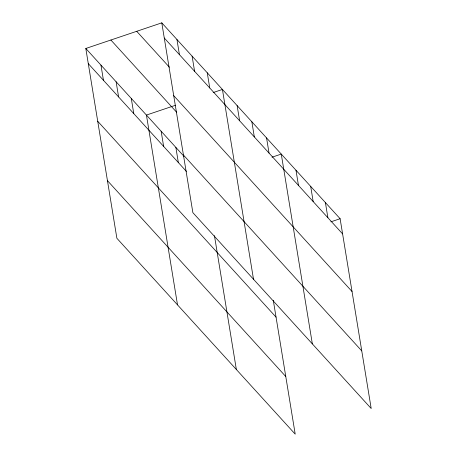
<?xml version="1.0" encoding="UTF-8"?>
<svg xmlns="http://www.w3.org/2000/svg" width="457" height="457" viewBox="0 0 457 457"><rect width="100%" height="100%" fill="white"/><g stroke="black" fill="none" stroke-linecap="round" stroke-linejoin="round"><path stroke-width="0.69" d="M273.286 300.278L295.211 434.15L116.883 238.28L85.802 48.476L161.789 22.85L340.117 218.72L371.198 408.524L192.871 212.654L161.789 22.85M175.482 105.276L146.434 115.073L177.516 304.876M213.185 92.56L222.422 89.446L253.504 279.25M272.029 157.202L281.266 154.083L312.348 343.887M330.874 221.839L340.117 218.72M164.274 38.011L342.596 233.887M136.717 31.305L169.398 67.208M173.711 95.644L352.033 291.515M110.88 40.022L176.728 112.348M183.434 155.02L361.755 350.89M85.802 48.476L183.925 156.254M88.287 63.637L186.41 171.415M97.724 121.271L276.051 317.141M107.446 180.646L285.774 376.522M325.401 202.565L327.886 217.726M310.691 186.405L313.176 201.566M295.982 170.244L298.461 185.405M266.557 137.923L269.042 153.089M251.847 121.768L254.326 136.929M237.132 105.607L239.617 120.768M207.261 72.8L209.746 87.961M192.106 56.148L194.591 71.309M214.442 235.635L236.36 369.513M176.95 39.502L179.43 54.663M175.859 147.394L178.339 162.555M161.144 131.233L163.629 146.394M131.279 98.426L133.758 113.587M116.118 81.774L118.603 96.935M100.963 65.128L103.448 80.289"/></g></svg>
